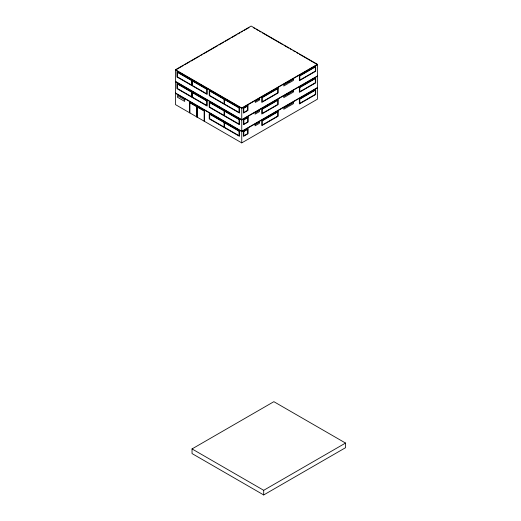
<?xml version="1.0" encoding="UTF-8"?>
<svg xmlns="http://www.w3.org/2000/svg" width="521" height="521" viewBox="0 0 521 521"><rect width="100%" height="100%" fill="white"/><g stroke="black" fill="none" stroke-linecap="round" stroke-linejoin="round"><path stroke-width="0.78" d="M175.466 69.749L251.148 26.05L317.439 64.324L317.439 99.185L241.751 142.884L175.466 104.61L175.466 69.749L241.751 108.016L317.439 64.324M183.171 65.62L175.466 70.075L241.751 108.342L317.439 64.65L299.295 54.177M184.571 64.812L189.481 61.979M190.881 61.172L199.289 56.314M200.689 55.506L202.096 54.698M203.496 53.884L217.511 45.796M218.911 44.988L223.822 42.155M225.222 41.341L230.126 38.515M231.526 37.701L236.436 34.868M237.837 34.06L239.94 32.849M241.34 32.041L242.74 31.227M244.141 30.42L249.045 27.587M317.439 75.942L241.751 119.641L175.466 81.367M317.439 76.268L241.751 119.967L175.466 81.693M317.439 87.561L241.751 131.259L175.466 92.992M317.439 87.893L241.751 131.592L175.466 93.311M192.034 448.926L273.864 401.678L345.534 443.058L345.534 447.702L263.704 494.95L192.034 453.563L192.034 448.926L263.704 490.307L345.534 443.058M253.245 27.587L254.639 28.395M256.032 29.196L258.129 30.407M259.523 31.214L260.917 32.015M262.317 32.823L282.551 44.506M283.945 45.314L288.829 48.134M290.223 48.941L291.623 49.742M293.017 50.55L295.107 51.761M296.508 52.562L297.901 53.37M263.704 490.307L263.704 494.943M241.751 108.016L241.751 142.884M224.59 99.57L224.59 104.089M224.59 111.194L224.59 115.714M224.59 122.813L224.59 127.332M224.356 99.433L224.356 103.953M224.356 111.058L224.356 115.577M224.356 122.676L224.356 127.196M224.121 99.296L224.121 103.816M224.121 110.921L224.121 115.441M224.121 122.539L224.121 127.059M204.603 121.432L204.603 110.947L189.494 102.22L189.494 112.712M204.147 121.172L204.147 111.012L189.911 102.793L189.911 112.953M197.283 107.046L197.283 117.205M197.029 106.903L197.029 117.062M196.808 106.772L196.808 116.932M192.301 80.931L192.301 85.451M192.282 92.569L192.282 97.088M192.067 80.794L192.067 85.314M192.047 92.432L192.047 96.952M191.832 80.657L191.832 85.177M191.813 92.295L191.813 96.815M247.976 105.496L243.372 108.147L243.372 113.07L247.976 110.413L247.976 105.496M259.673 98.782L255.29 101.308L255.29 102.442L259.673 99.908L259.673 98.782M278.123 88.088L261.783 97.525L261.783 102.396L278.123 92.966L278.123 88.088M288.152 82.351L283.769 84.884L283.769 86.011L288.152 83.484L288.152 82.351M293.421 79.29L289.038 81.823L289.038 82.95L293.421 80.423L293.421 79.29M315.693 66.401L299.354 75.832L299.354 80.703L315.693 71.273L315.693 66.401M247.605 106.056L243.75 108.283L243.75 112.536L247.605 110.315L247.605 106.056M277.771 88.655L262.252 97.616L262.252 101.764L277.771 92.803L277.771 88.655M315.348 66.962L299.822 75.929L299.822 80.078L315.348 71.11L315.348 66.962M278.123 99.713L261.783 109.143L261.783 114.021L278.123 104.584L278.123 99.713M315.693 78.02L299.354 87.45L299.354 92.328L315.693 82.898L315.693 78.02M248.12 117.095L243.515 119.745L243.515 124.669L248.12 122.012L248.12 117.095M259.451 110.504L255.069 113.037L255.069 114.171L259.451 111.637L259.451 110.504M288.152 93.975L283.769 96.502L283.769 97.635L288.152 95.102L288.152 93.975M293.421 90.914L289.038 93.441L289.038 94.575L293.421 92.041L293.421 90.914M277.771 100.279L262.252 109.241L262.252 113.389L277.771 104.428L277.771 100.279M315.348 78.586L299.822 87.548L299.822 91.696L315.348 82.735L315.348 78.586M247.749 117.655L243.887 119.882L243.887 124.141L247.749 121.914L247.749 117.655M259.432 122.161L255.049 124.688L255.049 125.821L259.432 123.288L259.432 122.161M278.123 111.331L261.783 120.761L261.783 125.639L278.123 116.209L278.123 111.331M293.421 102.533L289.038 105.066L289.038 106.193L293.421 103.666L293.421 102.533M315.693 89.638L299.354 99.075L299.354 103.946L315.693 94.516L315.693 89.638M248.055 128.778L243.457 131.429L243.457 136.352L248.055 133.695L248.055 128.778M288.152 105.594L283.769 108.127L283.769 109.254L288.152 106.727L288.152 105.594M277.771 111.898L262.252 120.859L262.252 125.007L277.771 116.046L277.771 111.898M315.348 90.205L299.822 99.166L299.822 103.314L315.348 94.353L315.348 90.205M247.683 129.338L243.828 131.566L243.828 135.825L247.683 133.597L247.683 129.338M207.182 89.208L176.951 71.748L176.951 76.971L207.182 94.431L207.182 89.208M239.471 107.847L209.234 90.387L209.234 95.61L239.471 113.07L239.471 107.847M206.746 89.273L177.387 72.315L177.387 76.841L206.746 93.793L206.746 89.273M239.035 107.912L209.676 90.96L209.676 95.48L239.035 112.432L239.035 107.912M207.163 100.846L176.932 83.386L176.932 88.609L207.163 106.069L207.163 100.846M239.471 119.465L209.234 102.012L209.234 107.235L239.471 124.688L239.471 119.465M206.726 100.905L177.368 83.953L177.368 88.479L206.726 105.431L206.726 100.905M239.035 119.53L209.676 102.578L209.676 107.098L239.035 124.05L239.035 119.53M239.471 131.09L209.234 113.63L209.234 118.853L239.471 136.313L239.471 131.09M184.695 99.791L177.374 95.564L177.374 97.193L184.695 101.419L184.695 99.791M239.035 131.149L209.676 114.197L209.676 118.723L239.035 135.675L239.035 131.149"/></g></svg>
